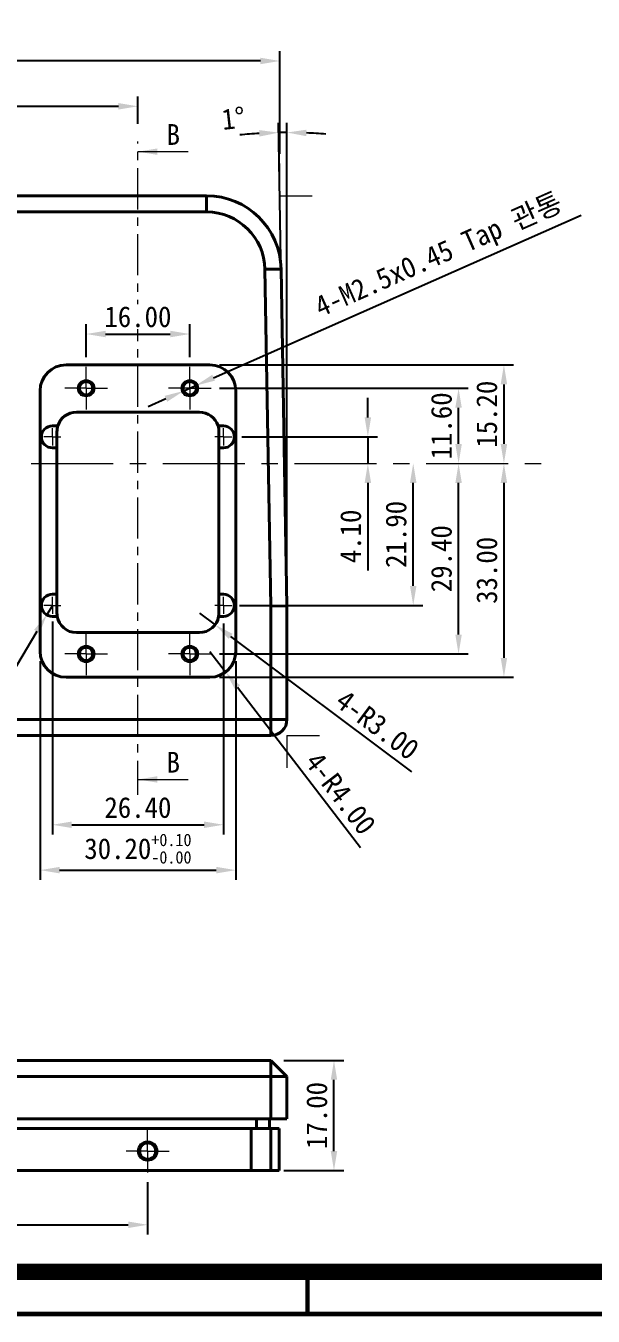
# Model space of a CAD drawing. Header units: millimetres. Extents: x 850 to 1425, y -556 to -156.
# Drawn here: x 1001.6 to 1089.2, y -555.6 to -356.4 of the extents above; entities that cross this region are included whole.
import ezdxf

# ---------------------------------------------------------------- set-up
doc = ezdxf.new("R2010")
doc.units = ezdxf.units.MM
doc.linetypes.add('CENTERX2', pattern=[20.32, 12.7, -2.54, 2.54, -2.54])
doc.layers.get('0').update_dxf_attribs({"color": 6})
for name, color, linetype, lineweight in [('CENTER', 1, 'CENTERX2', 9), ('DIM', 2, 'Continuous', 9), ('OUTLINE', 3, 'Continuous', 40), ('기준선', 6, 'Continuous', 9), ('은선', 253, 'Continuous', 9)]:
    doc.layers.add(name, color=color, linetype=linetype, lineweight=lineweight)
doc.styles.get("Standard").update_dxf_attribs({"font": '', "height": 3.2})
doc.styles.get('Standard').set_extended_font_data('GulimChe')
doc.dimstyles.new('척도 1배 - (x.xx)', dxfattribs={"dimtxt": 3.2, "dimasz": 3, "dimexe": 1.5, "dimexo": 1.5, "dimgap": 1, "dimtad": 1, "dimzin": 0, "dimdsep": 46, "dimtxsty": 'Standard', "dimcen": 0, "dimclrd": 2, "dimclre": 2, "dimclrt": 2, "dimadec": 0, "dimazin": 0, "dimtfac": 0.75, "dimtmove": 0, "dimatfit": 0, "dimfxl": 1, "dimtfill": 1, "dimtolj": 1, "dimtzin": 0, "dimarcsym": 0})

# ---------------------------------------------------------------- blocks, each defined once
blk = doc.blocks.new('*D125')
at = {"layer": 'Defpoints', "color": 0, "ltscale": 0.5, "transparency": 16777216}
for p in [(1018.95, -368.85), (966.45, -374.29), (1018.95, -373.07)]:
    blk.add_point(p, dxfattribs=at)
at = {"layer": 'DIM', "color": 2, "lineweight": -2, "ltscale": 0.5, "transparency": 16777216}
for p, q in [((966.45, -372.79), (966.45, -367.35)), ((1018.95, -371.57), (1018.95, -367.35)), ((969.45, -368.85), (1015.95, -368.85))]:
    blk.add_line(p, q, dxfattribs=at)
at = {"layer": 'DIM', "color": 2, "ltscale": 0.5, "transparency": 16777216}
for points in [[(969.45, -368.35), (969.45, -369.35), (966.45, -368.85)], [(1015.95, -368.35), (1015.95, -369.35), (1018.95, -368.85)]]:
    blk.add_solid(points, dxfattribs=at)
at = {"layer": 'DIM', "color": 2, "ltscale": 0.5, "transparency": 16777216, "insert": (992.7, -366.21), "char_height": 3.2, "attachment_point": 5, "bg_fill": 3, "box_fill_scale": 1.1, "bg_fill_color": 256, "bg_fill_true_color": 13158600, "bg_fill_transparency": 0}
blk.add_mtext('\\A1;52.50', dxfattribs=at)
blk = doc.blocks.new('*D127')
at = {"layer": 'Defpoints', "color": 0, "ltscale": 0.5, "transparency": 16777216}
for p in [(1033.47, -419.86), (1054.44, -423.96), (1054.44, -423.96)]:
    blk.add_point(p, dxfattribs=at)
at = {"layer": 'DIM', "color": 2, "lineweight": -2, "ltscale": 0.5, "transparency": 16777216}
for p, q in [((1054.44, -416.86), (1054.44, -413.86)), ((1034.97, -419.86), (1055.94, -419.86)), ((1054.44, -419.86), (1054.44, -423.96)), ((1054.44, -426.96), (1054.44, -440.47))]:
    blk.add_line(p, q, dxfattribs=at)
at = {"layer": 'DIM', "color": 2, "ltscale": 0.5, "transparency": 16777216}
for points in [[(1053.94, -416.86), (1054.94, -416.86), (1054.44, -419.86)], [(1053.94, -426.96), (1054.94, -426.96), (1054.44, -423.96)]]:
    blk.add_solid(points, dxfattribs=at)
at = {"layer": 'DIM', "color": 2, "ltscale": 0.5, "transparency": 16777216, "insert": (1051.8, -435.22), "char_height": 3.2, "attachment_point": 5, "rotation": 90, "bg_fill": 3, "box_fill_scale": 1.1, "bg_fill_color": 256, "bg_fill_true_color": 13158600, "bg_fill_transparency": 0}
blk.add_mtext('\\A1;4.10', dxfattribs=at)
blk = doc.blocks.new('*D142')
at = {"layer": 'Defpoints', "color": 0, "ltscale": 0.5, "transparency": 16777216}
for p in [(946.45, -533.38), (1020.45, -533.38), (1020.45, -541.45)]:
    blk.add_point(p, dxfattribs=at)
at = {"layer": 'DIM', "color": 2, "lineweight": -2, "ltscale": 0.5, "transparency": 16777216}
for p, q in [((946.45, -534.88), (946.45, -542.95)), ((1020.45, -534.88), (1020.45, -542.95)), ((949.45, -541.45), (1017.45, -541.45))]:
    blk.add_line(p, q, dxfattribs=at)
at = {"layer": 'DIM', "color": 2, "ltscale": 0.5, "transparency": 16777216}
for points in [[(949.45, -540.95), (949.45, -541.95), (946.45, -541.45)], [(1017.45, -540.95), (1017.45, -541.95), (1020.45, -541.45)]]:
    blk.add_solid(points, dxfattribs=at)
at = {"layer": 'DIM', "color": 2, "ltscale": 0.5, "transparency": 16777216, "insert": (983.45, -538.81), "char_height": 3.2, "attachment_point": 5, "bg_fill": 3, "box_fill_scale": 1.1, "bg_fill_color": 256, "bg_fill_true_color": 13158600, "bg_fill_transparency": 0}
blk.add_mtext('\\A1;74.00', dxfattribs=at)
blk = doc.blocks.new('A-2_규격도면_동인광학')
for points, const_width in [([(0, 0), (0, 398.86), (574, 398.86), (574, 0)], 0.7), ([(21.5, 6.5), (21.5, 392.36), (567.5, 392.36), (567.5, 6.5)], 2.5)]:
    blk.add_lwpolyline(points, close=True, dxfattribs=dict(const_width=const_width))
at = {"const_width": 0.7}
blk.add_lwpolyline([(194.5, 0), (194.5, 7.17)], dxfattribs=at)
blk = doc.blocks.new('*D121')
at = {"layer": 'Defpoints', "color": 0, "ltscale": 0.5, "transparency": 16777216}
for p in [(1039.95, -516.08), (1049.21, -516.08), (1039.95, -533.08)]:
    blk.add_point(p, dxfattribs=at)
at = {"layer": 'DIM', "color": 2, "lineweight": -2, "ltscale": 0.5, "transparency": 16777216}
for p, q in [((1041.45, -516.08), (1050.71, -516.08)), ((1049.21, -530.08), (1049.21, -519.08)), ((1041.45, -533.08), (1050.71, -533.08))]:
    blk.add_line(p, q, dxfattribs=at)
at = {"layer": 'DIM', "color": 2, "ltscale": 0.5, "transparency": 16777216}
for points in [[(1048.71, -519.08), (1049.71, -519.08), (1049.21, -516.08)], [(1048.71, -530.08), (1049.71, -530.08), (1049.21, -533.08)]]:
    blk.add_solid(points, dxfattribs=at)
at = {"layer": 'DIM', "color": 2, "ltscale": 0.5, "transparency": 16777216, "insert": (1046.57, -524.58), "char_height": 3.2, "attachment_point": 5, "rotation": 90, "bg_fill": 3, "box_fill_scale": 1.1, "bg_fill_color": 256, "bg_fill_true_color": 13158600, "bg_fill_transparency": 0}
blk.add_mtext('\\A1;17.00', dxfattribs=at)
blk = doc.blocks.new('SW_CENTERMARKSYMBOL_2')
at = {"color": 0, "linetype": 'Continuous', "lineweight": 0}
for p, q in [((-2.5, 0), (-3.3, 0)), ((0, 0), (-2.5, 0)), ((0, 2.5), (0, 3.3)), ((0, 0), (0, 2.5)), ((0, 0), (0, -2.5)), ((0, 0), (2.5, 0)), ((2.5, 0), (3.3, 0)), ((0, -2.5), (0, -3.3))]:
    blk.add_line(p, q, dxfattribs=at)
blk = doc.blocks.new('*D177')
at = {"layer": 'Defpoints', "color": 0, "ltscale": 0.5, "transparency": 16777216}
for p in [(1041.53, -372.9), (1041.05, -393.96), (1041.95, -445.96), (1041.95, -445.96), (1041.95, -463.46)]:
    blk.add_point(p, dxfattribs=at)
at = {"layer": '기준선', "color": 2, "lineweight": -2, "ltscale": 0.5, "transparency": 16777216}
for p, q in [((1041.02, -392.46), (1040.65, -371.41)), ((1041.95, -444.46), (1041.95, -371.39))]:
    blk.add_line(p, q, dxfattribs=at)
for start, end in [(93.3527, 95.7054), (90, 91), (85.2946, 87.6473)]:
    blk.add_arc((1041.95, -445.96), 73.06, start, end, dxfattribs=at)
at = {"layer": '기준선', "color": 2, "ltscale": 0.5, "transparency": 16777216}
for points in [[(1037.66, -372.52), (1037.7, -373.52), (1040.68, -372.91)], [(1044.94, -373.46), (1044.96, -372.46), (1041.95, -372.89)]]:
    blk.add_solid(points, dxfattribs=at)
at = {"layer": '기준선', "color": 2, "ltscale": 0.5, "transparency": 16777216, "insert": (1033.67, -370.71), "char_height": 3.2, "attachment_point": 5, "rotation": 6.283, "bg_fill": 3, "box_fill_scale": 1.1, "bg_fill_color": 256, "bg_fill_true_color": 13158600, "bg_fill_transparency": 0}
blk.add_mtext('\\A1;1°', dxfattribs=at)
blk = doc.blocks.new('*D178')
at = {"layer": 'Defpoints', "color": 0, "ltscale": 0.5, "transparency": 16777216}
for p in [(926.06, -361.85), (926.06, -377.66), (1040.85, -377.66)]:
    blk.add_point(p, dxfattribs=at)
at = {"layer": '기준선', "color": 2, "lineweight": -2, "ltscale": 0.5, "transparency": 16777216}
for p, q in [((926.06, -376.16), (926.06, -360.35)), ((1040.85, -376.16), (1040.85, -360.35)), ((1037.85, -361.85), (929.06, -361.85))]:
    blk.add_line(p, q, dxfattribs=at)
at = {"layer": '기준선', "color": 2, "ltscale": 0.5, "transparency": 16777216}
for points in [[(929.06, -361.35), (929.06, -362.35), (926.06, -361.85)], [(1037.85, -361.35), (1037.85, -362.35), (1040.85, -361.85)]]:
    blk.add_solid(points, dxfattribs=at)
at = {"layer": '기준선', "color": 2, "ltscale": 0.5, "transparency": 16777216, "insert": (983.45, -359.2), "char_height": 3.2, "attachment_point": 5, "bg_fill": 3, "box_fill_scale": 1.1, "bg_fill_color": 256, "bg_fill_true_color": 13158600, "bg_fill_transparency": 0}
blk.add_mtext('\\A1;114.79', dxfattribs=at)
blk = doc.blocks.new('SW_CENTERMARKSYMBOL_3')
at = {"color": 0, "linetype": 'Continuous', "lineweight": 0}
for p, q in [((0, 2.5), (0, 3.3)), ((0, 0), (0, 2.5)), ((-2.5, 0), (-3.3, 0)), ((0, 0), (-2.5, 0)), ((0, 0), (0, -2.5)), ((0, 0), (2.5, 0)), ((2.5, 0), (3.3, 0)), ((0, -2.5), (0, -3.3))]:
    blk.add_line(p, q, dxfattribs=at)
blk = doc.blocks.new('*D179')
at = {"layer": 'Defpoints', "color": 0, "ltscale": 0.5, "transparency": 16777216}
blk.add_point((1030.03, -412.36), dxfattribs=at)
at = {"layer": 'DIM', "color": 2, "lineweight": -2, "ltscale": 0.5, "transparency": 16777216}
for p, q in [((1031.53, -412.36), (1069.94, -412.36)), ((1068.44, -420.96), (1068.44, -415.36))]:
    blk.add_line(p, q, dxfattribs=at)
at = {"layer": 'DIM', "color": 2, "ltscale": 0.5, "transparency": 16777216}
for points in [[(1067.94, -415.36), (1068.94, -415.36), (1068.44, -412.36)], [(1067.94, -420.96), (1068.94, -420.96), (1068.44, -423.96)]]:
    blk.add_solid(points, dxfattribs=at)
at = {"layer": 'DIM', "color": 2, "ltscale": 0.5, "transparency": 16777216, "insert": (1065.8, -418.16), "char_height": 3.2, "attachment_point": 5, "rotation": 90, "bg_fill": 3, "box_fill_scale": 1.1, "bg_fill_color": 256, "bg_fill_true_color": 13158600, "bg_fill_transparency": 0}
blk.add_mtext('\\A1;11.60', dxfattribs=at)
at = {"layer": 'Defpoints', "color": 0, "ltscale": 0.5, "transparency": 16777216}
for p in [(1068.44, -412.36), (1068.44, -423.96)]:
    blk.add_point(p, dxfattribs=at)
blk = doc.blocks.new('*D180')
at = {"layer": 'Defpoints', "color": 0, "ltscale": 0.5, "transparency": 16777216}
for p in [(1026.95, -403.99), (1010.95, -409.06), (1026.95, -409.06)]:
    blk.add_point(p, dxfattribs=at)
at = {"layer": 'DIM', "color": 2, "lineweight": -2, "ltscale": 0.5, "transparency": 16777216}
for p, q in [((1010.95, -407.56), (1010.95, -402.49)), ((1013.95, -403.99), (1023.95, -403.99)), ((1026.95, -407.56), (1026.95, -402.49))]:
    blk.add_line(p, q, dxfattribs=at)
at = {"layer": 'DIM', "color": 2, "ltscale": 0.5, "transparency": 16777216}
for points in [[(1013.95, -403.49), (1013.95, -404.49), (1010.95, -403.99)], [(1023.95, -403.49), (1023.95, -404.49), (1026.95, -403.99)]]:
    blk.add_solid(points, dxfattribs=at)
at = {"layer": 'DIM', "color": 2, "ltscale": 0.5, "transparency": 16777216, "insert": (1018.95, -401.34), "char_height": 3.2, "attachment_point": 5, "bg_fill": 3, "box_fill_scale": 1.1, "bg_fill_color": 256, "bg_fill_true_color": 13158600, "bg_fill_transparency": 0}
blk.add_mtext('\\A1;16.00', dxfattribs=at)
blk = doc.blocks.new('*D181')
at = {"layer": 'Defpoints', "color": 0, "ltscale": 0.5, "transparency": 16777216}
for p in [(1005.75, -446.86), (1032.15, -447.18), (1032.15, -479.72)]:
    blk.add_point(p, dxfattribs=at)
at = {"layer": 'DIM', "color": 2, "lineweight": -2, "ltscale": 0.5, "transparency": 16777216}
for p, q in [((1005.75, -448.36), (1005.75, -481.22)), ((1032.15, -448.68), (1032.15, -481.22)), ((1008.75, -479.72), (1029.15, -479.72))]:
    blk.add_line(p, q, dxfattribs=at)
at = {"layer": 'DIM', "color": 2, "ltscale": 0.5, "transparency": 16777216}
for points in [[(1008.75, -479.22), (1008.75, -480.22), (1005.75, -479.72)], [(1029.15, -479.22), (1029.15, -480.22), (1032.15, -479.72)]]:
    blk.add_solid(points, dxfattribs=at)
at = {"layer": 'DIM', "color": 2, "ltscale": 0.5, "transparency": 16777216, "insert": (1018.95, -477.08), "char_height": 3.2, "attachment_point": 5, "bg_fill": 3, "box_fill_scale": 1.1, "bg_fill_color": 256, "bg_fill_true_color": 13158600, "bg_fill_transparency": 0}
blk.add_mtext('\\A1;26.40', dxfattribs=at)
blk = doc.blocks.new('*D183')
at = {"layer": 'Defpoints', "color": 0, "ltscale": 0.5, "transparency": 16777216}
for p in [(1005.75, -445.86), (1004.88, -447.32)]:
    blk.add_point(p, dxfattribs=at)
at = {"layer": 'DIM', "color": 2, "lineweight": -2, "ltscale": 0.5, "transparency": 16777216}
for p, q in [((1005.75, -445.86), (1004.88, -447.32)), ((1003.35, -449.9), (980.77, -487.76))]:
    blk.add_line(p, q, dxfattribs=at)
at = {"layer": 'DIM', "color": 2, "ltscale": 0.5, "transparency": 16777216}
blk.add_solid([(1002.92, -449.64), (1003.78, -450.15), (1004.88, -447.32)], dxfattribs=at)
at = {"layer": 'DIM', "color": 2, "ltscale": 0.5, "transparency": 16777216, "insert": (982.86, -479.08), "char_height": 3.2, "attachment_point": 5, "rotation": 59.1895, "bg_fill": 3, "box_fill_scale": 1.1, "bg_fill_color": 256, "bg_fill_true_color": 13158600, "bg_fill_transparency": 0}
blk.add_mtext('\\A1;4-R1.70', dxfattribs=at)
blk = doc.blocks.new('*D184')
at = {"layer": 'Defpoints', "color": 0, "ltscale": 0.5, "transparency": 16777216}
for p in [(1068.44, -423.96), (1068.44, -423.96), (1030.03, -453.36)]:
    blk.add_point(p, dxfattribs=at)
at = {"layer": 'DIM', "color": 2, "lineweight": -2, "ltscale": 0.5, "transparency": 16777216}
for p, q in [((1068.44, -450.36), (1068.44, -426.96)), ((1031.53, -453.36), (1069.94, -453.36))]:
    blk.add_line(p, q, dxfattribs=at)
at = {"layer": 'DIM', "color": 2, "ltscale": 0.5, "transparency": 16777216}
for points in [[(1067.94, -426.96), (1068.94, -426.96), (1068.44, -423.96)], [(1067.94, -450.36), (1068.94, -450.36), (1068.44, -453.36)]]:
    blk.add_solid(points, dxfattribs=at)
at = {"layer": 'DIM', "color": 2, "ltscale": 0.5, "transparency": 16777216, "insert": (1065.8, -438.66), "char_height": 3.2, "attachment_point": 5, "rotation": 90, "bg_fill": 3, "box_fill_scale": 1.1, "bg_fill_color": 256, "bg_fill_true_color": 13158600, "bg_fill_transparency": 0}
blk.add_mtext('\\A1;29.40', dxfattribs=at)
blk = doc.blocks.new('*D185')
at = {"layer": 'Defpoints', "color": 0, "ltscale": 0.5, "transparency": 16777216}
for p in [(1061.44, -423.96), (1061.44, -423.96), (1033.15, -445.86)]:
    blk.add_point(p, dxfattribs=at)
at = {"layer": 'DIM', "color": 2, "lineweight": -2, "ltscale": 0.5, "transparency": 16777216}
for p, q in [((1061.44, -442.86), (1061.44, -426.96)), ((1034.65, -445.86), (1062.94, -445.86))]:
    blk.add_line(p, q, dxfattribs=at)
at = {"layer": 'DIM', "color": 2, "ltscale": 0.5, "transparency": 16777216}
for points in [[(1060.94, -426.96), (1061.94, -426.96), (1061.44, -423.96)], [(1060.94, -442.86), (1061.94, -442.86), (1061.44, -445.86)]]:
    blk.add_solid(points, dxfattribs=at)
at = {"layer": 'DIM', "color": 2, "ltscale": 0.5, "transparency": 16777216, "insert": (1058.8, -434.91), "char_height": 3.2, "attachment_point": 5, "rotation": 90, "bg_fill": 3, "box_fill_scale": 1.1, "bg_fill_color": 256, "bg_fill_true_color": 13158600, "bg_fill_transparency": 0}
blk.add_mtext('\\A1;21.90', dxfattribs=at)
blk = doc.blocks.new('*D188')
at = {"layer": 'Defpoints', "color": 0, "ltscale": 0.5, "transparency": 16777216}
for p in [(1027.89, -411.94), (1026.02, -412.77)]:
    blk.add_point(p, dxfattribs=at)
at = {"layer": 'DIM', "color": 2, "lineweight": -2, "ltscale": 0.5, "transparency": 16777216}
for p, q in [((1030.63, -410.73), (1087.34, -385.66)), ((1026.02, -412.77), (1027.89, -411.94)), ((1023.27, -413.99), (1020.53, -415.2))]:
    blk.add_line(p, q, dxfattribs=at)
at = {"layer": 'DIM', "color": 2, "ltscale": 0.5, "transparency": 16777216}
for points in [[(1030.43, -410.27), (1030.84, -411.19), (1027.89, -411.94)], [(1023.07, -413.53), (1023.47, -414.44), (1026.02, -412.77)]]:
    blk.add_solid(points, dxfattribs=at)
at = {"layer": 'DIM', "color": 2, "ltscale": 0.5, "transparency": 16777216, "insert": (1065.5, -392.06), "char_height": 3.2, "attachment_point": 5, "rotation": 23.8539, "bg_fill": 3, "box_fill_scale": 1.1, "bg_fill_color": 256, "bg_fill_true_color": 13158600, "bg_fill_transparency": 0}
blk.add_mtext('\\A1;4-M2.5x0.45 Tap 관통', dxfattribs=at)
blk = doc.blocks.new('*D189')
at = {"layer": 'Defpoints', "color": 0, "ltscale": 0.5, "transparency": 16777216}
for p in [(1030.05, -452.96), (1032.49, -456.13)]:
    blk.add_point(p, dxfattribs=at)
at = {"layer": 'DIM', "color": 2, "lineweight": -2, "ltscale": 0.5, "transparency": 16777216}
for p, q in [((1030.05, -452.96), (1032.49, -456.13)), ((1034.32, -458.51), (1053.32, -483.24))]:
    blk.add_line(p, q, dxfattribs=at)
at = {"layer": 'DIM', "color": 2, "ltscale": 0.5, "transparency": 16777216}
blk.add_solid([(1034.72, -458.2), (1033.92, -458.81), (1032.49, -456.13)], dxfattribs=at)
at = {"layer": 'DIM', "color": 2, "ltscale": 0.5, "transparency": 16777216, "insert": (1050.23, -474.87), "char_height": 3.2, "attachment_point": 5, "rotation": 307.5431, "bg_fill": 3, "box_fill_scale": 1.1, "bg_fill_color": 256, "bg_fill_true_color": 13158600, "bg_fill_transparency": 0}
blk.add_mtext('\\A1;4-R4.00', dxfattribs=at)
blk = doc.blocks.new('*D190')
at = {"layer": 'Defpoints', "color": 0, "ltscale": 0.5, "transparency": 16777216}
for p in [(1028.45, -447.06), (1030.86, -448.86)]:
    blk.add_point(p, dxfattribs=at)
at = {"layer": 'DIM', "color": 2, "lineweight": -2, "ltscale": 0.5, "transparency": 16777216}
for p, q in [((1028.45, -447.06), (1030.86, -448.86)), ((1033.26, -450.65), (1061.16, -471.53))]:
    blk.add_line(p, q, dxfattribs=at)
at = {"layer": 'DIM', "color": 2, "ltscale": 0.5, "transparency": 16777216}
blk.add_solid([(1033.56, -450.25), (1032.96, -451.05), (1030.86, -448.86)], dxfattribs=at)
at = {"layer": 'DIM', "color": 2, "ltscale": 0.5, "transparency": 16777216, "insert": (1055.92, -464.31), "char_height": 3.2, "attachment_point": 5, "rotation": 323.194, "bg_fill": 3, "box_fill_scale": 1.1, "bg_fill_color": 256, "bg_fill_true_color": 13158600, "bg_fill_transparency": 0}
blk.add_mtext('\\A1;4-R3.00', dxfattribs=at)
blk = doc.blocks.new('*D212')
at = {"layer": 'Defpoints', "color": 0, "ltscale": 0.5, "transparency": 16777216}
for p in [(1003.85, -452.96), (1034.05, -452.96), (1034.05, -486.72)]:
    blk.add_point(p, dxfattribs=at)
at = {"layer": 'DIM', "color": 2, "lineweight": -2, "ltscale": 0.5, "transparency": 16777216}
for p, q in [((1003.85, -454.46), (1003.85, -488.22)), ((1034.05, -454.46), (1034.05, -488.22)), ((1006.85, -486.72), (1031.05, -486.72))]:
    blk.add_line(p, q, dxfattribs=at)
at = {"layer": 'DIM', "color": 2, "ltscale": 0.5, "transparency": 16777216}
for points in [[(1006.85, -486.22), (1006.85, -487.22), (1003.85, -486.72)], [(1031.05, -486.22), (1031.05, -487.22), (1034.05, -486.72)]]:
    blk.add_solid(points, dxfattribs=at)
at = {"layer": 'DIM', "color": 2, "ltscale": 0.5, "transparency": 16777216, "insert": (1018.95, -483.4), "char_height": 3.2, "attachment_point": 5, "bg_fill": 3, "box_fill_scale": 1.1, "bg_fill_color": 256, "bg_fill_true_color": 13158600, "bg_fill_transparency": 0}
blk.add_mtext('\\A1;30.20{\\H1.920000;\\S+0.10^ -0.00;}', dxfattribs=at)
blk = doc.blocks.new('*D213')
at = {"layer": 'Defpoints', "color": 0, "ltscale": 0.5, "transparency": 16777216}
for p in [(1075.44, -423.96), (1030.05, -456.96), (1075.44, -456.96)]:
    blk.add_point(p, dxfattribs=at)
at = {"layer": 'DIM', "color": 2, "lineweight": -2, "ltscale": 0.5, "transparency": 16777216}
for p, q in [((1075.44, -426.96), (1075.44, -453.96)), ((1031.55, -456.96), (1076.94, -456.96))]:
    blk.add_line(p, q, dxfattribs=at)
at = {"layer": 'DIM', "color": 2, "ltscale": 0.5, "transparency": 16777216}
for points in [[(1074.94, -426.96), (1075.94, -426.96), (1075.44, -423.96)], [(1074.94, -453.96), (1075.94, -453.96), (1075.44, -456.96)]]:
    blk.add_solid(points, dxfattribs=at)
at = {"layer": 'DIM', "color": 2, "ltscale": 0.5, "transparency": 16777216, "insert": (1072.81, -440.46), "char_height": 3.2, "attachment_point": 5, "rotation": 90, "bg_fill": 3, "box_fill_scale": 1.1, "bg_fill_color": 256, "bg_fill_true_color": 13158600, "bg_fill_transparency": 0}
blk.add_mtext('\\A1;33.00', dxfattribs=at)
blk = doc.blocks.new('*D214')
at = {"layer": 'Defpoints', "color": 0, "ltscale": 0.5, "transparency": 16777216}
for p in [(1030.05, -408.76), (1075.44, -423.96), (1075.44, -423.96)]:
    blk.add_point(p, dxfattribs=at)
at = {"layer": 'DIM', "color": 2, "lineweight": -2, "ltscale": 0.5, "transparency": 16777216}
for p, q in [((1031.55, -408.76), (1076.94, -408.76)), ((1075.44, -411.76), (1075.44, -420.96))]:
    blk.add_line(p, q, dxfattribs=at)
at = {"layer": 'DIM', "color": 2, "ltscale": 0.5, "transparency": 16777216}
for points in [[(1074.94, -411.76), (1075.94, -411.76), (1075.44, -408.76)], [(1074.94, -420.96), (1075.94, -420.96), (1075.44, -423.96)]]:
    blk.add_solid(points, dxfattribs=at)
at = {"layer": 'DIM', "color": 2, "ltscale": 0.5, "transparency": 16777216, "insert": (1072.8, -416.36), "char_height": 3.2, "attachment_point": 5, "rotation": 90, "bg_fill": 3, "box_fill_scale": 1.1, "bg_fill_color": 256, "bg_fill_true_color": 13158600, "bg_fill_transparency": 0}
blk.add_mtext('\\A1;15.20', dxfattribs=at)

msp = doc.modelspace()

# ---------------------------------------------------------------- linework, layer by layer
at = {"layer": 'CENTER', "ltscale": 0.5}
msp.add_line((1018.954, -476.197), (1018.954, -374.291), dxfattribs=at)
at = {"layer": 'CENTER'}
msp.add_line((1002.454, -423.958), (1082.444, -423.958), dxfattribs=at)
at = {"layer": 'DIM', "color": 2, "ltscale": 0.5}
for p, q in [((1018.954, -375.847), (1026.717, -375.847)), ((1018.954, -472.724), (1026.717, -472.724))]:
    msp.add_line(p, q, dxfattribs=at)
for points in [[(1021.954, -375.347), (1021.954, -376.347), (1018.954, -375.847)], [(1021.954, -472.224), (1021.954, -473.224), (1018.954, -472.724)]]:
    msp.add_solid(points, dxfattribs=at)
at = {"layer": 'OUTLINE'}
for p, q in [((937.359, -382.658), (1029.548, -382.658)), ((1029.548, -385.158), (1029.548, -382.658)), ((1029.548, -385.158), (937.359, -385.158)), ((1038.546, -394.001), (1041.046, -393.958)), ((1030.054, -408.758), (1007.854, -408.758)), ((1003.854, -412.758), (1003.854, -452.958)), ((1028.454, -416.058), (1009.454, -416.058)), ((1006.592, -418.158), (1005.754, -418.158)), ((1032.154, -418.158), (1031.315, -418.158)), ((1006.454, -421.558), (1006.454, -419.058)), ((1031.454, -419.058), (1031.454, -421.558)), ((1005.754, -421.558), (1006.454, -421.558)), ((1006.454, -421.558), (1006.454, -444.158)), ((1031.454, -444.158), (1031.454, -421.558)), ((1031.454, -421.558), (1032.154, -421.558)), ((1006.454, -444.158), (1005.754, -444.158)), ((1006.454, -447.058), (1006.454, -444.158)), ((1032.154, -444.158), (1031.454, -444.158)), ((1031.454, -444.158), (1031.454, -447.058)), ((1041.954, -445.958), (1039.454, -445.98)), ((1039.454, -463.458), (1039.454, -445.98)), ((1041.954, -445.958), (1041.954, -463.458)), ((1005.754, -447.558), (1006.495, -447.558)), ((1031.412, -447.558), (1032.154, -447.558)), ((1009.454, -450.058), (1028.454, -450.058)), ((1007.854, -456.958), (1030.054, -456.958)), ((927.454, -463.458), (1039.454, -463.458)), ((1041.954, -463.458), (1039.454, -463.458)), ((1039.454, -465.958), (1039.454, -463.458)), ((1039.454, -465.958), (927.454, -465.958)), ((1037.254, -526.578), (1037.254, -525.078)), ((930.454, -526.578), (1036.454, -526.578)), ((1036.454, -526.578), (1036.454, -533.078))]:
    msp.add_line(p, q, dxfattribs=at)
for centre, radius in [((1010.954, -412.358), 1.025), ((1026.954, -412.358), 1.025), ((1010.954, -453.358), 1.025), ((1026.954, -453.358), 1.025), ((1020.454, -530.078), 1.25)]:
    msp.add_circle(centre, radius, dxfattribs=at)
for centre, radius, start, end in [((1029.548, -394.158), 11.5, 1, 90), ((1029.548, -394.158), 9, 1, 90), ((1007.854, -412.758), 4, 90, 180), ((1030.054, -412.758), 4, 0, 90), ((1009.454, -419.058), 3, 90, 162.5424), ((1028.454, -419.058), 3, 17.4576, 90), ((1005.754, -419.858), 1.7, 90, 270), ((1009.454, -419.058), 3, 162.5424, 180), ((1028.454, -419.058), 3, 0, 17.4576), ((1005.754, -445.858), 1.7, 90, 270), ((1032.154, -445.858), 1.7, 270, 90), ((1009.454, -447.058), 3, 180, 189.59407), ((1009.454, -447.058), 3, 189.59407, 270), ((1028.454, -447.058), 3, 270, 350.40593), ((1028.454, -447.058), 3, 350.40593, 0), ((1007.854, -452.958), 4, 180, 270), ((1030.054, -452.958), 4, 270, 0), ((1039.454, -463.458), 2.5, 270, 0)]:
    msp.add_arc(centre, radius, start, end, dxfattribs=at)
at = {"layer": '기준선', "ltscale": 0.5}
for p, q in [((1040.849, -382.658), (1040.849, -377.658)), ((1040.849, -382.658), (1045.849, -382.658)), ((1041.954, -465.958), (1041.954, -470.958)), ((1041.954, -465.958), (1046.954, -465.958))]:
    msp.add_line(p, q, dxfattribs=at)
at = {"layer": '은선'}
for centre, radius in [((1010.954, -412.358), 1.325), ((1026.954, -412.358), 1.325), ((1010.954, -453.358), 1.325), ((1026.954, -453.358), 1.325), ((1020.454, -530.078), 1.55)]:
    msp.add_circle(centre, radius, dxfattribs=at)
at = {"layer": '은선', "ltscale": 0.5}
for centre in [(1010.954, -412.358), (1026.954, -412.358)]:
    msp.add_arc(centre, 1.25, 270, 180, dxfattribs=at)
at = {"layer": '은선'}
msp.add_arc((1020.454, -530.078), 1.5, 255, 195, dxfattribs=at)

# ---------------------------------------------------------------- block references
at = {"layer": 'CENTER'}
for p in [(1010.954, -412.358), (1026.954, -412.358), (1010.954, -453.358), (1026.954, -453.358)]:
    msp.add_blockref('SW_CENTERMARKSYMBOL_3', p, dxfattribs=at)
for name, p, xscale, yscale, zscale in [('SW_CENTERMARKSYMBOL_3', (1005.754, -419.858), 0.4, 0.4, 0.4), ('SW_CENTERMARKSYMBOL_3', (1005.754, -445.858), 0.4, 0.4, 0.4), ('SW_CENTERMARKSYMBOL_2', (1020.454, -530.078), 0.5485224050757364, 0.5485224050757364, 0.5485224050757364), ('SW_CENTERMARKSYMBOL_2', (1020.454, -530.078), 0.5485224050757364, 0.5485224050757364, 0.5485224050757364)]:
    msp.add_blockref(name, p, dxfattribs=dict(at, xscale=xscale, yscale=yscale, zscale=zscale))

# ---------------------------------------------------------------- texts
at = {"layer": 'DIM', "color": 2, "ltscale": 0.5, "char_height": 3.2, "attachment_point": 5}
for insert in [(1024.414, -373.197), (1024.414, -470.074)]:
    msp.add_mtext('\\A1;B', dxfattribs=dict(at, insert=insert))

# ---------------------------------------------------------------- dimensions: what is measured, and where the dimension line sits
at = {"layer": 'DIM', "ltscale": 0.5}
dim = msp.add_linear_dim(base=(1020.454, -541.455), p1=(946.454, -533.378), p2=(1020.454, -533.378), dimstyle='척도 1배 - (x.xx)', dxfattribs=at)
dim.commit()
dim.dimension.update_dxf_attribs({"geometry": '*D142', "text_midpoint": (983.454, -538.812)})

# ---------------------------------------------------------------- next in the draw order: linework, layer by layer
at = {"layer": 'OUTLINE'}
msp.add_line((1036.454, -533.078), (930.454, -533.078), dxfattribs=at)

# ---------------------------------------------------------------- next in the draw order: block references
at = {"layer": 'CENTER'}
msp.add_blockref('SW_CENTERMARKSYMBOL_3', (1020.454, -530.078), dxfattribs=at)

# ---------------------------------------------------------------- next in the draw order: dimensions: what is measured, and where the dimension line sits
at = {"layer": 'DIM', "ltscale": 0.5}
dim = msp.add_linear_dim(base=(1018.954, -368.847), p1=(966.454, -374.291), p2=(1018.954, -373.075), dimstyle='척도 1배 - (x.xx)', override={"dimtmove": 1}, dxfattribs=at)
dim.commit()
dim.dimension.update_dxf_attribs({"geometry": '*D125', "text_midpoint": (992.704, -366.209)})
dim = msp.add_linear_dim(base=(1054.444, -423.958), p1=(1033.474, -419.858), p2=(1054.444, -423.958), angle=90, dimstyle='척도 1배 - (x.xx)', dxfattribs=at)
dim.commit()
dim.dimension.update_dxf_attribs({"geometry": '*D127', "text_midpoint": (1054.444, -435.216), "dimtype": 160})

# ---------------------------------------------------------------- next in the draw order: linework, layer by layer
at = {"layer": 'OUTLINE'}
for p, q in [((1039.454, -445.98), (1038.546, -394.001)), ((1041.046, -393.958), (1041.954, -445.958)), ((1034.054, -452.958), (1034.054, -412.758))]:
    msp.add_line(p, q, dxfattribs=at)
msp.add_arc((1032.154, -419.858), 1.7, 270, 90, dxfattribs=at)

# ---------------------------------------------------------------- next in the draw order: block references
msp.add_blockref('A-2_규격도면_동인광학', (850.618, -555.206))

# ---------------------------------------------------------------- next in the draw order: dimensions: what is measured, and where the dimension line sits
at = {"layer": 'DIM', "ltscale": 0.5}
dim = msp.add_linear_dim(base=(1026.954, -403.986), p1=(1010.954, -409.058), p2=(1026.954, -409.058), dimstyle='척도 1배 - (x.xx)', dxfattribs=at)
dim.commit()
dim.dimension.update_dxf_attribs({"geometry": '*D180', "text_midpoint": (1018.954, -401.344)})
dim = msp.add_linear_dim(base=(1049.211, -516.078), p1=(1039.954, -533.078), p2=(1039.954, -516.078), angle=90, dimstyle='척도 1배 - (x.xx)', dxfattribs=at)
dim.commit()
dim.dimension.update_dxf_attribs({"geometry": '*D121', "text_midpoint": (1046.569, -524.578)})
at = {"layer": '기준선', "ltscale": 0.5}
dim = msp.add_angular_dim_2l(base=(1041.528, -372.896), line1=((1041.046, -393.958), (1041.954, -445.958)), line2=((1041.954, -445.958), (1041.954, -463.458)), dimstyle='척도 1배 - (x.xx)', dxfattribs=at)
dim.commit()
dim.dimension.update_dxf_attribs({"geometry": '*D177', "text_midpoint": (1033.957, -373.333), "dimtype": 162})

# ---------------------------------------------------------------- next in the draw order: linework, layer by layer
at = {"layer": 'OUTLINE'}
for p, q in [((927.454, -516.078), (1039.454, -516.078)), ((1039.454, -518.578), (1039.454, -516.078)), ((1041.954, -518.578), (1039.454, -516.078)), ((1039.454, -518.578), (927.454, -518.578)), ((1041.954, -518.578), (1039.454, -518.578)), ((1039.454, -525.078), (1039.454, -518.578)), ((1041.954, -518.578), (1041.954, -525.078)), ((1039.454, -525.078), (927.454, -525.078)), ((1039.254, -526.578), (1039.254, -525.078)), ((1039.454, -525.078), (1041.954, -525.078)), ((1036.454, -526.578), (1039.454, -526.578)), ((1039.454, -526.578), (1039.454, -533.078)), ((1040.754, -526.578), (1039.454, -526.578)), ((1040.754, -526.578), (1040.754, -533.078)), ((1039.454, -533.078), (1036.454, -533.078)), ((1040.754, -533.078), (1039.454, -533.078))]:
    msp.add_line(p, q, dxfattribs=at)

# ---------------------------------------------------------------- next in the draw order: block references
at = {"layer": 'CENTER', "xscale": 0.4, "yscale": 0.4, "zscale": 0.4}
for p in [(1032.154, -419.858), (1032.154, -445.858)]:
    msp.add_blockref('SW_CENTERMARKSYMBOL_3', p, dxfattribs=at)

# ---------------------------------------------------------------- next in the draw order: dimensions: what is measured, and where the dimension line sits
at = {"layer": '기준선', "ltscale": 0.5}
dim = msp.add_linear_dim(base=(926.058, -361.847), p1=(1040.849, -377.658), p2=(926.058, -377.658), dimstyle='척도 1배 - (x.xx)', dxfattribs=at)
dim.commit()
dim.dimension.update_dxf_attribs({"geometry": '*D178', "text_midpoint": (983.454, -361.847), "dimtype": 160})

# ---------------------------------------------------------------- next in the draw order: dimensions: what is measured, and where the dimension line sits
at = {"layer": 'DIM', "ltscale": 0.5}
dim = msp.add_linear_dim(base=(1068.444, -412.358), p1=(1068.444, -423.958), p2=(1030.029, -412.358), angle=90, dimstyle='척도 1배 - (x.xx)', dxfattribs=at)
dim.commit()
dim.dimension.update_dxf_attribs({"geometry": '*D179', "text_midpoint": (1068.444, -418.158), "dimtype": 160})
dim = msp.add_linear_dim(base=(1032.154, -479.724), p1=(1005.754, -446.858), p2=(1032.154, -447.178), dimstyle='척도 1배 - (x.xx)', dxfattribs=at)
dim.commit()
dim.dimension.update_dxf_attribs({"geometry": '*D181', "text_midpoint": (1018.954, -477.083)})

# ---------------------------------------------------------------- next in the draw order: linework, layer by layer
at = {"layer": '은선', "ltscale": 0.5}
for centre in [(1010.954, -453.358), (1026.954, -453.358)]:
    msp.add_arc(centre, 1.25, 270, 180, dxfattribs=at)

# ---------------------------------------------------------------- next in the draw order: dimensions: what is measured, and where the dimension line sits
at = {"layer": 'DIM', "ltscale": 0.5}
dim = msp.add_diameter_dim_2p(p1=(1026.016, -412.773), p2=(1027.891, -411.944), text='4-M2.5x0.45 Tap 관통', dimstyle='척도 1배 - (x.xx)', dxfattribs=at)
dim.commit()
dim.dimension.update_dxf_attribs({"geometry": '*D188', "text_midpoint": (1066.707, -394.78), "dimtype": 163})
dim = msp.add_linear_dim(base=(1068.444, -423.958), p1=(1030.029, -453.358), p2=(1068.444, -423.958), angle=90, dimstyle='척도 1배 - (x.xx)', dxfattribs=at)
dim.commit()
dim.dimension.update_dxf_attribs({"geometry": '*D184', "text_midpoint": (1065.804, -438.658)})
dim = msp.add_radius_dim(center=(1005.754, -445.858), mpoint=(1004.883, -447.318), text='4-<>', dimstyle='척도 1배 - (x.xx)', dxfattribs=at)
dim.commit()
dim.dimension.update_dxf_attribs({"geometry": '*D183', "text_midpoint": (985.133, -480.436), "dimtype": 164})

# ---------------------------------------------------------------- next in the draw order: dimensions: what is measured, and where the dimension line sits
dim = msp.add_linear_dim(base=(1061.444, -423.958), p1=(1033.154, -445.858), p2=(1061.444, -423.958), angle=90, dimstyle='척도 1배 - (x.xx)', dxfattribs=at)
dim.commit()
dim.dimension.update_dxf_attribs({"geometry": '*D185', "text_midpoint": (1058.802, -434.908)})
dim = msp.add_radius_dim(center=(1030.054, -452.958), mpoint=(1032.491, -456.13), text='4-<>', dimstyle='척도 1배 - (x.xx)', dxfattribs=at)
dim.commit()
dim.dimension.update_dxf_attribs({"geometry": '*D189', "text_midpoint": (1048.129, -476.478), "dimtype": 164})

# ---------------------------------------------------------------- next in the draw order: dimensions: what is measured, and where the dimension line sits
dim = msp.add_radius_dim(center=(1028.454, -447.058), mpoint=(1030.856, -448.856), text='4-<>', dimstyle='척도 1배 - (x.xx)', dxfattribs=at)
dim.commit()
dim.dimension.update_dxf_attribs({"geometry": '*D190', "text_midpoint": (1054.335, -466.424), "dimtype": 164})

# ---------------------------------------------------------------- next in the draw order: dimensions: what is measured, and where the dimension line sits
dim = msp.add_linear_dim(base=(1034.054, -486.724), p1=(1003.854, -452.958), p2=(1034.054, -452.958), dimstyle='척도 1배 - (x.xx)', override={"dimgap": 1, "dimtol": 1, "dimlim": 0, "dimtp": 0.1, "dimtm": 1e-09, "dimtfac": 0.6}, dxfattribs=at)
dim.commit()
dim.dimension.update_dxf_attribs({"geometry": '*D212', "text_midpoint": (1018.954, -483.397)})

# ---------------------------------------------------------------- next in the draw order: dimensions: what is measured, and where the dimension line sits
dim = msp.add_linear_dim(base=(1075.444, -456.958), p1=(1075.444, -423.958), p2=(1030.054, -456.958), angle=90, dimstyle='척도 1배 - (x.xx)', dxfattribs=at)
dim.commit()
dim.dimension.update_dxf_attribs({"geometry": '*D213', "text_midpoint": (1072.806, -440.458)})

# ---------------------------------------------------------------- next in the draw order: dimensions: what is measured, and where the dimension line sits
dim = msp.add_linear_dim(base=(1075.444, -423.958), p1=(1030.054, -408.758), p2=(1075.444, -423.958), angle=90, dimstyle='척도 1배 - (x.xx)', dxfattribs=at)
dim.commit()
dim.dimension.update_dxf_attribs({"geometry": '*D214', "text_midpoint": (1072.802, -416.358)})

doc.saveas('drawing.dxf')
